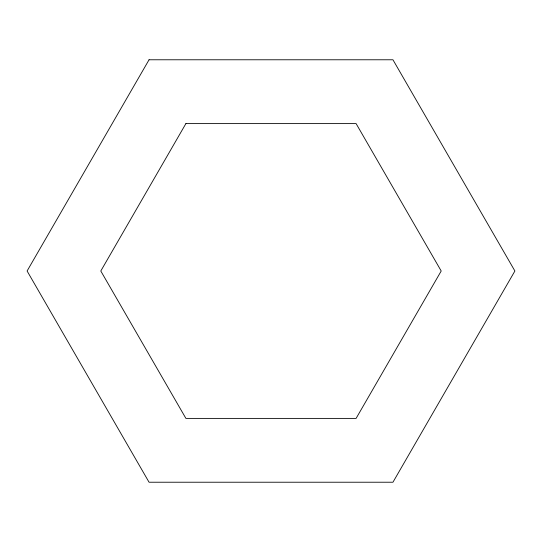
<?xml version="1.0" encoding="UTF-8"?>
<svg xmlns="http://www.w3.org/2000/svg" width="542" height="542" viewBox="0 0 542 542"><rect width="100%" height="100%" fill="white"/><g stroke="black" fill="none" stroke-linecap="round" stroke-linejoin="round"><path stroke-width="0.81" d="M149.05 59.776L27.1 271L149.05 482.224L392.95 482.224L514.9 271L392.95 59.776L149.05 59.776M185.899 123.603L100.798 271L185.899 418.397L356.101 418.397L441.202 271L356.101 123.603L185.899 123.603"/></g></svg>
